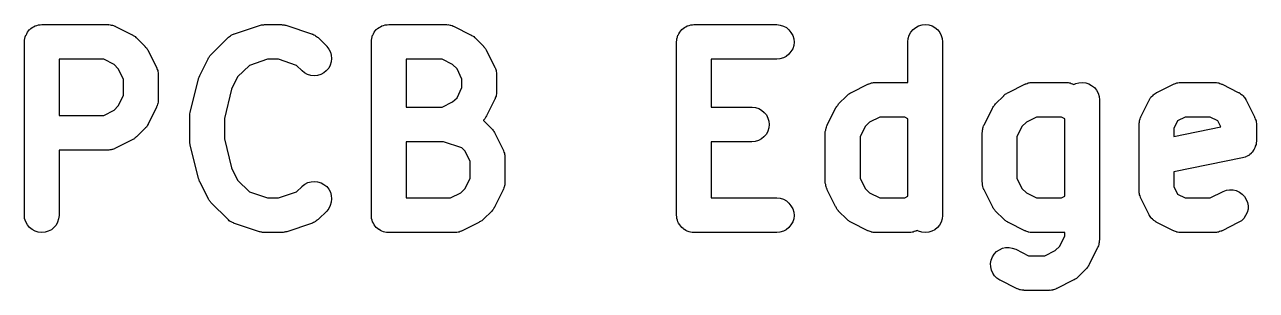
# Model space of a CAD drawing. Extents: x 79 to 257, y -224 to -53.
# Drawn here: x 153.808 to 157.36, y -54.135 to -53.368 of the extents above; entities that cross this region are included whole.
import ezdxf

# ---------------------------------------------------------------- set-up
doc = ezdxf.new("R2010")
doc.units = 0
doc.layers.add('BLACK', color=7, linetype='CONTINUOUS')

msp = doc.modelspace()

# ---------------------------------------------------------------- linework, layer by layer
at = {"layer": 'BLACK', "linetype": 'CONTINUOUS'}
for p, q in [((153.816, -53.3895), (153.819, -53.386)), ((153.819, -53.386), (153.822, -53.3823)), ((153.822, -53.3822), (153.823, -53.3821)), ((153.822, -53.3823), (153.822, -53.3822)), ((153.823, -53.3821), (153.826, -53.3792)), ((153.826, -53.3792), (153.83, -53.3761)), ((153.83, -53.376), (153.834, -53.3738)), ((153.83, -53.3761), (153.83, -53.376)), ((153.83, -53.3761), (153.83, -53.3761)), ((153.834, -53.3738), (153.838, -53.3716)), ((153.838, -53.3716), (153.839, -53.3715)), ((153.839, -53.3714), (153.843, -53.3701)), ((153.839, -53.3715), (153.839, -53.3714)), ((153.843, -53.3701), (153.848, -53.3687)), ((153.848, -53.3687), (153.853, -53.3683)), ((153.848, -53.3687), (153.848, -53.3687)), ((153.848, -53.3687), (153.848, -53.3687)), ((153.853, -53.3683), (153.858, -53.3678)), ((153.858, -53.3678), (154.048, -53.3678)), ((154.048, -53.3678), (154.049, -53.3678)), ((154.049, -53.3678), (154.05, -53.368)), ((154.05, -53.368), (154.052, -53.3679)), ((154.052, -53.3679), (154.055, -53.3685)), ((154.055, -53.3685), (154.058, -53.3689)), ((154.058, -53.3689), (154.06, -53.3693)), ((154.06, -53.3693), (154.061, -53.3696)), ((154.061, -53.3696), (154.064, -53.3708)), ((154.064, -53.3708), (154.068, -53.3718)), ((154.068, -53.3718), (154.069, -53.3725)), ((154.069, -53.3725), (154.07, -53.3731)), ((154.07, -53.3731), (154.118, -53.3969)), ((154.413, -53.3942), (154.485, -53.3704)), ((154.485, -53.3701), (154.488, -53.3696)), ((154.485, -53.3704), (154.485, -53.3701)), ((154.488, -53.3696), (154.491, -53.3687)), ((154.491, -53.3687), (154.493, -53.3685)), ((154.493, -53.3685), (154.495, -53.3681)), ((154.495, -53.3681), (154.498, -53.3681)), ((154.498, -53.3681), (154.5, -53.3678)), ((154.5, -53.3678), (154.548, -53.3678)), ((154.548, -53.3678), (154.549, -53.3678)), ((154.549, -53.3678), (154.551, -53.3681)), ((154.551, -53.3681), (154.554, -53.3682)), ((154.554, -53.3682), (154.556, -53.3687)), ((154.556, -53.3687), (154.558, -53.3689)), ((154.558, -53.3689), (154.561, -53.3697)), ((154.561, -53.3697), (154.564, -53.3704)), ((154.564, -53.3704), (154.635, -53.3942)), ((154.816, -53.3895), (154.819, -53.386)), ((154.819, -53.386), (154.822, -53.3823)), ((154.822, -53.3822), (154.823, -53.3821)), ((154.822, -53.3823), (154.822, -53.3822)), ((154.823, -53.3821), (154.826, -53.3792)), ((154.826, -53.3792), (154.83, -53.3761)), ((154.83, -53.376), (154.834, -53.3738)), ((154.83, -53.3761), (154.83, -53.376)), ((154.83, -53.3761), (154.83, -53.3761)), ((154.834, -53.3738), (154.838, -53.3716)), ((154.838, -53.3716), (154.839, -53.3715)), ((154.839, -53.3714), (154.843, -53.3701)), ((154.839, -53.3715), (154.839, -53.3714)), ((154.843, -53.3701), (154.848, -53.3687)), ((154.848, -53.3687), (154.853, -53.3683)), ((154.848, -53.3687), (154.848, -53.3687)), ((154.848, -53.3687), (154.848, -53.3687)), ((154.853, -53.3683), (154.858, -53.3678)), ((154.858, -53.3678), (155.024, -53.3678)), ((155.024, -53.3678), (155.025, -53.3678)), ((155.025, -53.3678), (155.026, -53.368)), ((155.026, -53.368), (155.028, -53.3679)), ((155.028, -53.3679), (155.031, -53.3685)), ((155.031, -53.3685), (155.035, -53.3689)), ((155.035, -53.3689), (155.036, -53.3693)), ((155.036, -53.3693), (155.037, -53.3696)), ((155.037, -53.3696), (155.041, -53.3708)), ((155.041, -53.3708), (155.044, -53.3718)), ((155.044, -53.3718), (155.045, -53.3725)), ((155.045, -53.3725), (155.047, -53.3731)), ((155.047, -53.3731), (155.094, -53.3969)), ((155.697, -53.3895), (155.7, -53.386)), ((155.7, -53.386), (155.703, -53.3823)), ((155.703, -53.3821), (155.707, -53.3792)), ((155.703, -53.3822), (155.703, -53.3821)), ((155.703, -53.3823), (155.703, -53.3822)), ((155.707, -53.3792), (155.711, -53.3761)), ((155.711, -53.376), (155.715, -53.3738)), ((155.711, -53.3761), (155.711, -53.376)), ((155.711, -53.3761), (155.711, -53.3761)), ((155.715, -53.3738), (155.719, -53.3716)), ((155.719, -53.3716), (155.72, -53.3715)), ((155.72, -53.3714), (155.724, -53.3701)), ((155.72, -53.3715), (155.72, -53.3714)), ((155.724, -53.3701), (155.729, -53.3687)), ((155.729, -53.3687), (155.734, -53.3683)), ((155.729, -53.3687), (155.729, -53.3687)), ((155.729, -53.3687), (155.729, -53.3687)), ((155.734, -53.3683), (155.738, -53.3678)), ((155.738, -53.3678), (155.977, -53.3678)), ((155.977, -53.3678), (155.987, -53.3689)), ((155.977, -53.3678), (155.977, -53.3678)), ((155.987, -53.3689), (155.996, -53.3718)), ((155.996, -53.3718), (156.005, -53.3765)), ((156.005, -53.3765), (156.012, -53.3828)), ((156.012, -53.3828), (156.018, -53.3904)), ((156.364, -53.3895), (156.37, -53.3821)), ((156.37, -53.3821), (156.378, -53.376)), ((156.378, -53.376), (156.386, -53.3714)), ((156.386, -53.3714), (156.396, -53.3687)), ((156.396, -53.3687), (156.405, -53.3678)), ((156.405, -53.3678), (156.415, -53.3688)), ((156.415, -53.3688), (156.425, -53.3717)), ((156.425, -53.3717), (156.433, -53.3763)), ((156.433, -53.3763), (156.441, -53.3826)), ((156.441, -53.3826), (156.447, -53.3901)), ((153.808, -53.4125), (153.809, -53.4077)), ((153.808, -53.4171), (153.808, -53.4125)), ((153.808, -53.4174), (153.808, -53.4171)), ((153.808, -53.4175), (153.808, -53.4174)), ((153.808, -53.4174), (153.808, -53.4174)), ((153.808, -53.4178), (153.808, -53.4175)), ((153.808, -53.9178), (153.808, -53.4178)), ((153.809, -53.4074), (153.81, -53.4029)), ((153.809, -53.4076), (153.809, -53.4074)), ((153.809, -53.4077), (153.809, -53.4076)), ((153.81, -53.4029), (153.811, -53.3984)), ((153.811, -53.3984), (153.812, -53.3983)), ((153.812, -53.3981), (153.814, -53.394)), ((153.812, -53.3983), (153.812, -53.3981)), ((153.814, -53.394), (153.816, -53.3898)), ((153.816, -53.3897), (153.816, -53.3895)), ((153.816, -53.3898), (153.816, -53.3897)), ((154.118, -53.3969), (154.119, -53.3972)), ((154.119, -53.3972), (154.121, -53.3987)), ((154.121, -53.3987), (154.123, -53.4001)), ((154.123, -53.4001), (154.125, -53.4014)), ((154.125, -53.4014), (154.127, -53.4025)), ((154.127, -53.4025), (154.129, -53.4045)), ((154.129, -53.4045), (154.131, -53.4062)), ((154.131, -53.4062), (154.155, -53.4301)), ((154.346, -53.4539), (154.394, -53.4062)), ((154.394, -53.4058), (154.395, -53.4048)), ((154.394, -53.4062), (154.394, -53.4058)), ((154.395, -53.4048), (154.396, -53.4038)), ((154.396, -53.4038), (154.399, -53.4018)), ((154.399, -53.4018), (154.402, -53.3997)), ((154.402, -53.3997), (154.403, -53.399)), ((154.403, -53.399), (154.404, -53.3981)), ((154.404, -53.3981), (154.407, -53.3967)), ((154.407, -53.3967), (154.41, -53.3952)), ((154.41, -53.3952), (154.412, -53.3948)), ((154.412, -53.3948), (154.413, -53.3942)), ((154.635, -53.3942), (154.636, -53.3944)), ((154.636, -53.3944), (154.637, -53.395)), ((154.637, -53.395), (154.639, -53.3954)), ((154.639, -53.3954), (154.642, -53.3971)), ((154.642, -53.3971), (154.645, -53.3985)), ((154.645, -53.3985), (154.646, -53.3994)), ((154.646, -53.3994), (154.647, -53.4001)), ((154.647, -53.4001), (154.65, -53.4022)), ((154.65, -53.4022), (154.653, -53.4042)), ((154.653, -53.4042), (154.654, -53.4053)), ((154.654, -53.4053), (154.655, -53.4062)), ((154.655, -53.4062), (154.679, -53.4301)), ((154.808, -53.4125), (154.809, -53.4077)), ((154.808, -53.4171), (154.808, -53.4125)), ((154.808, -53.4174), (154.808, -53.4171)), ((154.808, -53.4175), (154.808, -53.4174)), ((154.808, -53.4174), (154.808, -53.4174)), ((154.808, -53.4178), (154.808, -53.4175)), ((154.808, -53.9178), (154.808, -53.4178)), ((154.809, -53.4074), (154.81, -53.4029)), ((154.809, -53.4076), (154.809, -53.4074)), ((154.809, -53.4077), (154.809, -53.4076)), ((154.81, -53.4029), (154.811, -53.3984)), ((154.811, -53.3984), (154.812, -53.3983)), ((154.812, -53.3981), (154.814, -53.394)), ((154.812, -53.3983), (154.812, -53.3981)), ((154.814, -53.394), (154.816, -53.3898)), ((154.816, -53.3897), (154.816, -53.3895)), ((154.816, -53.3898), (154.816, -53.3897)), ((155.094, -53.3969), (155.095, -53.3972)), ((155.095, -53.3972), (155.097, -53.3987)), ((155.097, -53.3987), (155.1, -53.4001)), ((155.1, -53.4001), (155.101, -53.4014)), ((155.101, -53.4014), (155.103, -53.4025)), ((155.103, -53.4025), (155.105, -53.4045)), ((155.105, -53.4045), (155.107, -53.4062)), ((155.107, -53.4062), (155.131, -53.4301)), ((155.688, -53.4171), (155.689, -53.4125)), ((155.688, -53.4174), (155.688, -53.4171)), ((155.688, -53.4175), (155.688, -53.4174)), ((155.688, -53.4174), (155.688, -53.4174)), ((155.688, -53.4178), (155.688, -53.4175)), ((155.688, -53.9178), (155.688, -53.4178)), ((155.689, -53.4077), (155.69, -53.4076)), ((155.689, -53.4125), (155.689, -53.4077)), ((155.69, -53.4074), (155.691, -53.4029)), ((155.69, -53.4076), (155.69, -53.4074)), ((155.691, -53.4029), (155.692, -53.3984)), ((155.692, -53.3983), (155.693, -53.3981)), ((155.692, -53.3984), (155.692, -53.3983)), ((155.693, -53.3981), (155.695, -53.394)), ((155.695, -53.394), (155.697, -53.3898)), ((155.697, -53.3897), (155.697, -53.3895)), ((155.697, -53.3898), (155.697, -53.3897)), ((156.018, -53.3904), (156.023, -53.3991)), ((156.023, -53.3991), (156.026, -53.4084)), ((156.026, -53.4084), (156.027, -53.4181)), ((156.027, -53.4181), (156.026, -53.4278)), ((156.355, -53.4171), (156.356, -53.4074)), ((156.355, -53.4178), (156.355, -53.4171)), ((156.355, -53.5345), (156.355, -53.4178)), ((156.356, -53.4074), (156.359, -53.3981)), ((156.359, -53.3981), (156.364, -53.3895)), ((156.447, -53.3901), (156.451, -53.3987)), ((156.451, -53.3987), (156.454, -53.4081)), ((156.454, -53.4081), (156.455, -53.4178)), ((156.455, -53.4178), (156.455, -53.9178)), ((154.155, -53.4301), (154.155, -53.4305)), ((154.155, -53.4305), (154.157, -53.4327)), ((154.157, -53.4327), (154.159, -53.4348)), ((154.159, -53.4348), (154.16, -53.4366)), ((154.16, -53.4366), (154.161, -53.4382)), ((154.161, -53.4382), (154.163, -53.4407)), ((154.163, -53.4407), (154.164, -53.443)), ((154.164, -53.443), (154.188, -53.4907)), ((154.342, -53.458), (154.344, -53.456)), ((154.344, -53.456), (154.346, -53.4539)), ((154.679, -53.4301), (154.679, -53.4306)), ((154.679, -53.4306), (154.685, -53.4382)), ((154.685, -53.4382), (154.69, -53.4468)), ((154.69, -53.4468), (154.692, -53.4562)), ((154.692, -53.4562), (154.693, -53.4659)), ((155.131, -53.4301), (155.131, -53.4306)), ((155.131, -53.4306), (155.133, -53.4327)), ((155.133, -53.4327), (155.135, -53.4348)), ((155.135, -53.4348), (155.136, -53.4366)), ((155.136, -53.4366), (155.138, -53.4382)), ((155.138, -53.4382), (155.139, -53.4407)), ((155.139, -53.4407), (155.14, -53.443)), ((155.14, -53.443), (155.164, -53.4907)), ((156.012, -53.4533), (156.004, -53.4594)), ((156.018, -53.4457), (156.012, -53.4533)), ((156.023, -53.4372), (156.018, -53.4457)), ((156.026, -53.4278), (156.023, -53.4372)), ((153.908, -53.4678), (153.908, -53.6297)), ((154.036, -53.4678), (153.908, -53.4678)), ((154.066, -53.4827), (154.036, -53.4678)), ((154.078, -53.495), (154.066, -53.4827)), ((154.188, -53.4907), (154.188, -53.4913)), ((154.188, -53.4913), (154.189, -53.4927)), ((154.189, -53.4927), (154.189, -53.494)), ((154.313, -53.5145), (154.337, -53.4669)), ((154.337, -53.4662), (154.338, -53.4639)), ((154.337, -53.4669), (154.337, -53.4662)), ((154.338, -53.4639), (154.34, -53.4614)), ((154.34, -53.4614), (154.341, -53.4598)), ((154.341, -53.4598), (154.342, -53.458)), ((154.456, -53.4853), (154.422, -53.5188)), ((154.508, -53.4678), (154.456, -53.4853)), ((154.54, -53.4678), (154.508, -53.4678)), ((154.592, -53.4853), (154.54, -53.4678)), ((154.608, -53.5008), (154.592, -53.4853)), ((154.689, -53.4849), (154.685, -53.4935)), ((154.692, -53.4756), (154.689, -53.4849)), ((154.693, -53.4659), (154.692, -53.4756)), ((154.908, -53.4678), (154.908, -53.6059)), ((155.012, -53.4678), (154.908, -53.4678)), ((155.042, -53.4827), (155.012, -53.4678)), ((155.055, -53.495), (155.042, -53.4827)), ((155.164, -53.4907), (155.164, -53.4913)), ((155.164, -53.4913), (155.165, -53.4927)), ((155.165, -53.4927), (155.166, -53.494)), ((155.977, -53.4678), (155.788, -53.4678)), ((155.788, -53.4678), (155.788, -53.6059)), ((155.986, -53.4668), (155.977, -53.4678)), ((155.996, -53.464), (155.986, -53.4668)), ((156.004, -53.4594), (155.996, -53.464)), ((154.093, -53.5248), (154.078, -53.495)), ((154.093, -53.5727), (154.093, -53.5248)), ((154.189, -53.494), (154.19, -53.4973)), ((154.19, -53.4973), (154.192, -53.5005)), ((154.192, -53.5005), (154.192, -53.5019)), ((154.192, -53.5019), (154.192, -53.5033)), ((154.192, -53.5033), (154.193, -53.5067)), ((154.193, -53.5067), (154.193, -53.5101)), ((154.193, -53.5101), (154.193, -53.5116)), ((154.193, -53.5116), (154.193, -53.513)), ((154.193, -53.513), (154.193, -53.5845)), ((154.285, -53.6199), (154.309, -53.5247)), ((154.309, -53.5236), (154.311, -53.5192)), ((154.309, -53.5238), (154.309, -53.5236)), ((154.309, -53.524), (154.309, -53.5238)), ((154.309, -53.5247), (154.309, -53.524)), ((154.311, -53.5192), (154.313, -53.5149)), ((154.313, -53.5147), (154.313, -53.5145)), ((154.313, -53.5149), (154.313, -53.5147)), ((154.422, -53.5188), (154.405, -53.5543)), ((154.615, -53.507), (154.608, -53.5008)), ((154.624, -53.5116), (154.615, -53.507)), ((154.633, -53.5144), (154.624, -53.5116)), ((154.643, -53.5154), (154.633, -53.5144)), ((154.653, -53.5145), (154.643, -53.5154)), ((154.662, -53.5117), (154.653, -53.5145)), ((154.671, -53.5072), (154.662, -53.5117)), ((154.678, -53.501), (154.671, -53.5072)), ((154.685, -53.4935), (154.678, -53.501)), ((155.069, -53.5248), (155.055, -53.495)), ((155.069, -53.5488), (155.069, -53.5248)), ((155.166, -53.494), (155.167, -53.4972)), ((155.167, -53.4972), (155.168, -53.5005)), ((155.168, -53.5005), (155.168, -53.5019)), ((155.168, -53.5019), (155.168, -53.5033)), ((155.168, -53.5033), (155.169, -53.5067)), ((155.169, -53.5067), (155.169, -53.5101)), ((155.169, -53.5101), (155.169, -53.5116)), ((155.169, -53.5116), (155.169, -53.513)), ((155.169, -53.513), (155.169, -53.5606)), ((154.405, -53.5543), (154.384, -53.6382)), ((155.055, -53.5786), (155.069, -53.5488)), ((155.169, -53.5606), (155.169, -53.5613)), ((155.169, -53.5613), (155.169, -53.5628)), ((155.169, -53.5628), (155.169, -53.5643)), ((156.19, -53.565), (156.192, -53.5635)), ((156.192, -53.5635), (156.24, -53.5397)), ((156.24, -53.5397), (156.241, -53.5394)), ((156.241, -53.5394), (156.242, -53.5389)), ((156.242, -53.5389), (156.243, -53.5382)), ((156.243, -53.5382), (156.246, -53.5372)), ((156.246, -53.5372), (156.25, -53.5361)), ((156.25, -53.5361), (156.251, -53.5358)), ((156.251, -53.5358), (156.253, -53.5354)), ((156.253, -53.5354), (156.256, -53.5351)), ((156.256, -53.5351), (156.259, -53.5345)), ((156.259, -53.5345), (156.261, -53.5346)), ((156.261, -53.5346), (156.262, -53.5345)), ((156.262, -53.5345), (156.355, -53.5345)), ((156.642, -53.565), (156.645, -53.5635)), ((156.645, -53.5635), (156.692, -53.5397)), ((156.692, -53.5397), (156.693, -53.5394)), ((156.693, -53.5394), (156.694, -53.5389)), ((156.694, -53.5389), (156.696, -53.5382)), ((156.696, -53.5382), (156.699, -53.5372)), ((156.699, -53.5372), (156.702, -53.5361)), ((156.702, -53.5361), (156.704, -53.5358)), ((156.704, -53.5358), (156.705, -53.5354)), ((156.705, -53.5354), (156.708, -53.5351)), ((156.708, -53.5351), (156.712, -53.5345)), ((156.712, -53.5345), (156.713, -53.5346)), ((156.713, -53.5346), (156.715, -53.5345)), ((156.715, -53.5345), (156.81, -53.5345)), ((156.81, -53.5345), (156.811, -53.5345)), ((156.811, -53.5345), (156.812, -53.5346)), ((156.812, -53.5346), (156.814, -53.5346)), ((156.814, -53.5346), (156.817, -53.5352)), ((156.817, -53.5352), (156.82, -53.5356)), ((156.82, -53.5356), (156.822, -53.536)), ((156.822, -53.536), (156.823, -53.5362)), ((156.823, -53.5362), (156.826, -53.5375)), ((156.826, -53.5375), (156.83, -53.5385)), ((156.83, -53.5385), (156.831, -53.5392)), ((156.831, -53.5392), (156.832, -53.5397)), ((156.832, -53.5397), (156.834, -53.5406)), ((156.834, -53.5406), (156.839, -53.5381)), ((156.839, -53.5381), (156.848, -53.5353)), ((156.848, -53.5353), (156.858, -53.5345)), ((156.858, -53.5345), (156.868, -53.5355)), ((156.868, -53.5355), (156.877, -53.5384)), ((156.877, -53.5384), (156.885, -53.543)), ((156.885, -53.543), (156.893, -53.5492)), ((156.893, -53.5492), (156.899, -53.5568)), ((156.899, -53.5568), (156.904, -53.5654)), ((157.071, -53.5646), (157.072, -53.5641)), ((157.072, -53.5641), (157.073, -53.5635)), ((157.073, -53.5635), (157.121, -53.5397)), ((157.121, -53.5394), (157.123, -53.5389)), ((157.121, -53.5397), (157.121, -53.5394)), ((157.123, -53.5389), (157.124, -53.5382)), ((157.124, -53.5382), (157.127, -53.5372)), ((157.127, -53.5372), (157.131, -53.5361)), ((157.131, -53.5361), (157.132, -53.5358)), ((157.132, -53.5358), (157.134, -53.5354)), ((157.134, -53.5354), (157.137, -53.5351)), ((157.137, -53.5351), (157.14, -53.5345)), ((157.14, -53.5345), (157.142, -53.5346)), ((157.142, -53.5346), (157.143, -53.5345)), ((157.143, -53.5345), (157.238, -53.5345)), ((157.238, -53.5345), (157.239, -53.5345)), ((157.239, -53.5345), (157.241, -53.5346)), ((157.241, -53.5346), (157.242, -53.5346)), ((157.242, -53.5346), (157.245, -53.5352)), ((157.245, -53.5352), (157.249, -53.5356)), ((157.249, -53.5356), (157.25, -53.536)), ((157.25, -53.536), (157.252, -53.5362)), ((157.252, -53.5362), (157.255, -53.5375)), ((157.255, -53.5375), (157.258, -53.5385)), ((157.258, -53.5385), (157.259, -53.5392)), ((157.259, -53.5392), (157.261, -53.5397)), ((157.261, -53.5397), (157.308, -53.5635)), ((157.308, -53.5635), (157.309, -53.5639)), ((157.309, -53.5639), (157.31, -53.5644)), ((154.078, -53.6025), (154.093, -53.5727)), ((154.191, -53.5977), (154.19, -53.6009)), ((154.192, -53.5963), (154.191, -53.5977)), ((154.193, -53.5915), (154.192, -53.5949)), ((154.192, -53.5949), (154.192, -53.5963)), ((154.193, -53.5845), (154.193, -53.5852)), ((154.193, -53.5852), (154.193, -53.5866)), ((154.193, -53.5866), (154.193, -53.5881)), ((154.193, -53.5881), (154.193, -53.5915)), ((155.012, -53.6059), (155.042, -53.591)), ((155.042, -53.591), (155.055, -53.5786)), ((155.164, -53.583), (155.14, -53.6306)), ((155.165, -53.5816), (155.164, -53.583)), ((155.166, -53.5771), (155.165, -53.5803)), ((155.165, -53.5803), (155.165, -53.5816)), ((155.168, -53.5739), (155.166, -53.5771)), ((155.169, -53.5677), (155.168, -53.571)), ((155.168, -53.571), (155.168, -53.5724)), ((155.168, -53.5724), (155.168, -53.5739)), ((155.169, -53.5643), (155.169, -53.5677)), ((156.152, -53.6009), (156.154, -53.5989)), ((156.154, -53.5989), (156.155, -53.5967)), ((156.155, -53.5967), (156.179, -53.5729)), ((156.179, -53.5729), (156.18, -53.5724)), ((156.18, -53.5724), (156.182, -53.5707)), ((156.182, -53.5707), (156.184, -53.5687)), ((156.184, -53.5687), (156.186, -53.5676)), ((156.186, -53.5676), (156.187, -53.5663)), ((156.187, -53.5663), (156.19, -53.565)), ((156.604, -53.6009), (156.606, -53.5989)), ((156.606, -53.5989), (156.608, -53.5967)), ((156.608, -53.5967), (156.632, -53.5729)), ((156.632, -53.5724), (156.634, -53.5707)), ((156.632, -53.5729), (156.632, -53.5724)), ((156.634, -53.5707), (156.636, -53.5687)), ((156.636, -53.5687), (156.638, -53.5676)), ((156.638, -53.5676), (156.64, -53.5663)), ((156.64, -53.5663), (156.642, -53.565)), ((156.904, -53.5654), (156.907, -53.5747)), ((156.907, -53.5747), (156.908, -53.5845)), ((156.908, -53.5845), (156.908, -53.9892)), ((157.027, -53.6335), (157.051, -53.5859)), ((157.051, -53.5853), (157.052, -53.5844)), ((157.051, -53.5859), (157.051, -53.5853)), ((157.052, -53.5834), (157.054, -53.5803)), ((157.052, -53.5844), (157.052, -53.5834)), ((157.054, -53.5803), (157.057, -53.5771)), ((157.057, -53.5763), (157.058, -53.5754)), ((157.057, -53.5771), (157.057, -53.5763)), ((157.058, -53.5754), (157.061, -53.5728)), ((157.061, -53.5728), (157.063, -53.5701)), ((157.063, -53.5701), (157.064, -53.5695)), ((157.064, -53.5695), (157.065, -53.5687)), ((157.065, -53.5687), (157.068, -53.5667)), ((157.068, -53.5667), (157.071, -53.5646)), ((157.31, -53.5644), (157.311, -53.5649)), ((157.311, -53.5649), (157.314, -53.5671)), ((157.314, -53.5671), (157.317, -53.5692)), ((157.317, -53.5692), (157.318, -53.5699)), ((157.318, -53.5699), (157.319, -53.5705)), ((157.319, -53.5705), (157.322, -53.5733)), ((157.322, -53.5733), (157.324, -53.576)), ((157.324, -53.576), (157.325, -53.5769)), ((157.325, -53.5769), (157.326, -53.5776)), ((157.326, -53.5776), (157.328, -53.5809)), ((157.328, -53.5809), (157.33, -53.584)), ((157.33, -53.584), (157.33, -53.585)), ((157.33, -53.585), (157.331, -53.5859)), ((157.331, -53.5859), (157.355, -53.6335)), ((153.908, -53.6297), (154.036, -53.6297)), ((154.036, -53.6297), (154.066, -53.6148)), ((154.066, -53.6148), (154.078, -53.6025)), ((154.188, -53.6068), (154.164, -53.6544)), ((154.189, -53.6042), (154.188, -53.6054)), ((154.188, -53.6054), (154.188, -53.6068)), ((154.19, -53.6009), (154.189, -53.6042)), ((154.284, -53.6256), (154.285, -53.6217)), ((154.284, -53.6296), (154.284, -53.6256)), ((154.284, -53.6305), (154.284, -53.6296)), ((154.284, -53.6314), (154.284, -53.6305)), ((154.284, -53.6321), (154.284, -53.6314)), ((154.284, -53.7035), (154.284, -53.6321)), ((154.285, -53.6208), (154.285, -53.6199)), ((154.285, -53.6217), (154.285, -53.6208)), ((154.908, -53.6059), (155.012, -53.6059)), ((155.138, -53.6336), (155.137, -53.6361)), ((155.14, -53.6312), (155.138, -53.6336)), ((155.14, -53.6306), (155.14, -53.6312)), ((155.788, -53.6059), (155.905, -53.6059)), ((155.905, -53.6059), (155.906, -53.6059)), ((155.906, -53.6059), (155.916, -53.607)), ((155.916, -53.607), (155.925, -53.6099)), ((155.925, -53.6099), (155.933, -53.6146)), ((155.933, -53.6146), (155.941, -53.6209)), ((155.941, -53.6209), (155.947, -53.6285)), ((155.947, -53.6285), (155.951, -53.6372)), ((156.122, -53.6573), (156.146, -53.6097)), ((156.146, -53.6091), (156.148, -53.6067)), ((156.146, -53.6097), (156.146, -53.6091)), ((156.148, -53.6067), (156.149, -53.6043)), ((156.149, -53.6043), (156.151, -53.6026)), ((156.151, -53.6026), (156.152, -53.6009)), ((156.274, -53.6345), (156.244, -53.6494)), ((156.346, -53.6345), (156.274, -53.6345)), ((156.355, -53.6392), (156.346, -53.6345)), ((156.575, -53.6573), (156.599, -53.6097)), ((156.599, -53.6091), (156.6, -53.6067)), ((156.599, -53.6097), (156.599, -53.6091)), ((156.6, -53.6067), (156.602, -53.6043)), ((156.602, -53.6043), (156.603, -53.6026)), ((156.603, -53.6026), (156.604, -53.6009)), ((156.726, -53.6345), (156.697, -53.6494)), ((156.798, -53.6345), (156.726, -53.6345)), ((156.808, -53.6392), (156.798, -53.6345)), ((157.026, -53.6362), (157.027, -53.6349)), ((157.027, -53.6349), (157.027, -53.6335)), ((157.155, -53.6345), (157.133, -53.6455)), ((157.227, -53.6345), (157.155, -53.6345)), ((157.249, -53.6455), (157.227, -53.6345)), ((157.355, -53.6335), (157.355, -53.6342)), ((157.355, -53.6342), (157.355, -53.6355)), ((154.155, -53.6674), (154.131, -53.6912)), ((154.157, -53.6653), (154.155, -53.6674)), ((154.159, -53.6632), (154.157, -53.6653)), ((154.16, -53.6615), (154.159, -53.6632)), ((154.161, -53.6599), (154.16, -53.6615)), ((154.162, -53.6574), (154.161, -53.6599)), ((154.164, -53.6551), (154.162, -53.6574)), ((154.164, -53.6544), (154.164, -53.6551)), ((154.384, -53.6382), (154.384, -53.6973)), ((155.133, -53.6415), (155.131, -53.6436)), ((155.131, -53.6436), (155.131, -53.644)), ((155.131, -53.644), (155.131, -53.6443)), ((155.131, -53.6443), (155.155, -53.6681)), ((155.135, -53.6394), (155.133, -53.6415)), ((155.136, -53.6377), (155.135, -53.6394)), ((155.137, -53.6361), (155.136, -53.6377)), ((155.155, -53.6681), (155.155, -53.6686)), ((155.155, -53.6686), (155.157, -53.6708)), ((155.951, -53.6372), (155.954, -53.6465)), ((155.954, -53.6659), (155.951, -53.6753)), ((155.954, -53.6465), (155.955, -53.6562)), ((155.955, -53.6562), (155.954, -53.6659)), ((156.118, -53.6693), (156.119, -53.6679)), ((156.118, -53.6727), (156.118, -53.6693)), ((156.119, -53.6664), (156.12, -53.6632)), ((156.119, -53.6679), (156.119, -53.6664)), ((156.12, -53.6632), (156.121, -53.66)), ((156.121, -53.66), (156.122, -53.6587)), ((156.122, -53.6587), (156.122, -53.6573)), ((156.232, -53.6617), (156.217, -53.6915)), ((156.244, -53.6494), (156.232, -53.6617)), ((156.355, -53.8631), (156.355, -53.6392)), ((156.57, -53.6727), (156.571, -53.6693)), ((156.571, -53.6664), (156.572, -53.6632)), ((156.571, -53.6679), (156.571, -53.6664)), ((156.571, -53.6693), (156.571, -53.6679)), ((156.572, -53.6632), (156.573, -53.66)), ((156.573, -53.66), (156.574, -53.6587)), ((156.574, -53.6587), (156.575, -53.6573)), ((156.684, -53.6617), (156.669, -53.6915)), ((156.697, -53.6494), (156.684, -53.6617)), ((156.808, -53.8631), (156.808, -53.6392)), ((157.022, -53.6523), (157.023, -53.6489)), ((157.022, -53.6537), (157.022, -53.6523)), ((157.022, -53.6552), (157.022, -53.6537)), ((157.022, -53.6559), (157.022, -53.6552)), ((157.022, -53.8464), (157.022, -53.6559)), ((157.023, -53.6441), (157.024, -53.6426)), ((157.023, -53.6455), (157.023, -53.6441)), ((157.023, -53.6489), (157.023, -53.6455)), ((157.024, -53.6426), (157.025, -53.6394)), ((157.025, -53.6394), (157.026, -53.6362)), ((157.133, -53.6455), (157.122, -53.6677)), ((157.122, -53.6901), (157.258, -53.663)), ((157.122, -53.6677), (157.122, -53.6901)), ((157.258, -53.663), (157.249, -53.6455)), ((157.355, -53.6355), (157.356, -53.6368)), ((157.356, -53.6368), (157.357, -53.6401)), ((157.357, -53.6401), (157.358, -53.6433)), ((157.358, -53.6433), (157.359, -53.6448)), ((157.359, -53.6448), (157.359, -53.6462)), ((157.359, -53.6462), (157.359, -53.6496)), ((157.359, -53.6496), (157.36, -53.6529)), ((157.36, -53.6529), (157.36, -53.6544)), ((157.36, -53.6544), (157.36, -53.6559)), ((157.36, -53.6559), (157.36, -53.7035)), ((154.118, -53.7006), (154.07, -53.7244)), ((154.12, -53.6991), (154.118, -53.7006)), ((154.123, -53.6978), (154.12, -53.6991)), ((154.124, -53.6965), (154.123, -53.6978)), ((154.126, -53.6954), (154.124, -53.6965)), ((154.128, -53.6935), (154.126, -53.6954)), ((154.13, -53.6917), (154.128, -53.6935)), ((154.131, -53.6912), (154.13, -53.6917)), ((154.284, -53.7044), (154.284, -53.7035)), ((154.284, -53.7053), (154.284, -53.7044)), ((154.284, -53.7092), (154.284, -53.7053)), ((154.384, -53.6973), (154.405, -53.7813)), ((154.908, -53.7059), (154.908, -53.8678)), ((155.016, -53.7059), (154.908, -53.7059)), ((155.069, -53.7234), (155.016, -53.7059)), ((155.157, -53.6708), (155.159, -53.6729)), ((155.159, -53.6729), (155.16, -53.6746)), ((155.16, -53.6746), (155.161, -53.6763)), ((155.161, -53.6763), (155.163, -53.6788)), ((155.163, -53.6788), (155.164, -53.6811)), ((155.164, -53.6811), (155.188, -53.7288)), ((155.905, -53.7059), (155.788, -53.7059)), ((155.788, -53.7059), (155.788, -53.8678)), ((155.915, -53.7049), (155.905, -53.7059)), ((155.924, -53.7021), (155.915, -53.7049)), ((155.933, -53.6975), (155.924, -53.7021)), ((155.94, -53.6914), (155.933, -53.6975)), ((155.947, -53.6838), (155.94, -53.6914)), ((155.951, -53.6753), (155.947, -53.6838)), ((156.117, -53.6761), (156.118, -53.6727)), ((156.117, -53.6775), (156.117, -53.6761)), ((156.117, -53.679), (156.117, -53.6775)), ((156.117, -53.6797), (156.117, -53.679)), ((156.117, -53.8226), (156.117, -53.6797)), ((156.217, -53.6915), (156.217, -53.8107)), ((156.569, -53.679), (156.57, -53.6775)), ((156.569, -53.6797), (156.569, -53.679)), ((156.569, -53.8226), (156.569, -53.6797)), ((156.57, -53.6761), (156.57, -53.6727)), ((156.57, -53.6775), (156.57, -53.6761)), ((156.669, -53.6915), (156.669, -53.8107)), ((157.36, -53.7042), (157.359, -53.7088)), ((157.36, -53.7035), (157.36, -53.7037)), ((157.36, -53.7037), (157.36, -53.7038)), ((157.36, -53.7038), (157.36, -53.7038)), ((157.36, -53.7038), (157.36, -53.7042)), ((154.048, -53.7297), (153.908, -53.7297)), ((153.908, -53.7297), (153.908, -53.9178)), ((154.049, -53.7296), (154.048, -53.7297)), ((154.051, -53.7296), (154.049, -53.7296)), ((154.054, -53.7291), (154.051, -53.7296)), ((154.058, -53.7287), (154.054, -53.7291)), ((154.059, -53.7283), (154.058, -53.7287)), ((154.061, -53.7281), (154.059, -53.7283)), ((154.064, -53.7269), (154.061, -53.7281)), ((154.067, -53.7259), (154.064, -53.7269)), ((154.068, -53.7252), (154.067, -53.7259)), ((154.07, -53.7247), (154.068, -53.7252)), ((154.07, -53.7244), (154.07, -53.7247)), ((154.285, -53.7132), (154.284, -53.7092)), ((154.285, -53.7141), (154.285, -53.7132)), ((154.285, -53.715), (154.285, -53.7141)), ((154.285, -53.7156), (154.285, -53.715)), ((154.309, -53.8109), (154.285, -53.7156)), ((155.078, -53.7331), (155.069, -53.7234)), ((155.093, -53.7629), (155.078, -53.7331)), ((155.188, -53.7288), (155.188, -53.7294)), ((155.188, -53.7294), (155.189, -53.7308)), ((155.189, -53.7308), (155.189, -53.7321)), ((155.189, -53.7321), (155.19, -53.7353)), ((155.19, -53.7353), (155.192, -53.7385)), ((155.192, -53.7385), (155.192, -53.74)), ((155.192, -53.74), (155.192, -53.7414)), ((155.192, -53.7414), (155.193, -53.7448)), ((157.345, -53.7392), (157.341, -53.7421)), ((157.348, -53.7353), (157.345, -53.7389)), ((157.345, -53.7389), (157.345, -53.7391)), ((157.345, -53.7391), (157.345, -53.7392)), ((157.351, -53.7318), (157.348, -53.7353)), ((157.354, -53.7273), (157.351, -53.7314)), ((157.351, -53.7314), (157.351, -53.7316)), ((157.351, -53.7316), (157.351, -53.7318)), ((157.356, -53.7232), (157.354, -53.7273)), ((157.357, -53.7183), (157.356, -53.7228)), ((157.356, -53.7228), (157.356, -53.723)), ((157.356, -53.723), (157.356, -53.7232)), ((157.359, -53.7139), (157.357, -53.7183)), ((157.359, -53.7088), (157.359, -53.7135)), ((157.359, -53.7135), (157.359, -53.7137)), ((157.359, -53.7137), (157.359, -53.7139)), ((155.093, -53.8107), (155.093, -53.7629)), ((155.193, -53.7448), (155.193, -53.7482)), ((155.193, -53.7482), (155.193, -53.7497)), ((155.193, -53.7497), (155.193, -53.7511)), ((155.193, -53.7511), (155.193, -53.8226)), ((157.32, -53.7525), (157.122, -53.7921)), ((157.324, -53.7512), (157.32, -53.7525)), ((157.329, -53.7499), (157.324, -53.7512)), ((157.333, -53.7475), (157.329, -53.7497)), ((157.329, -53.7497), (157.329, -53.7498)), ((157.329, -53.7498), (157.329, -53.7499)), ((157.337, -53.7453), (157.333, -53.7475)), ((157.338, -53.7451), (157.337, -53.7452)), ((157.337, -53.7452), (157.337, -53.7453)), ((157.341, -53.7421), (157.338, -53.7451)), ((154.309, -53.8111), (154.309, -53.8109)), ((154.309, -53.8113), (154.309, -53.8111)), ((154.311, -53.8156), (154.309, -53.8113)), ((154.405, -53.7813), (154.422, -53.8167)), ((155.078, -53.8406), (155.093, -53.8107)), ((156.217, -53.8107), (156.232, -53.8406)), ((156.669, -53.8107), (156.684, -53.8406)), ((157.122, -53.7921), (157.122, -53.8346)), ((154.312, -53.8201), (154.311, -53.8156)), ((154.312, -53.8203), (154.312, -53.8201)), ((154.312, -53.8205), (154.312, -53.8203)), ((154.313, -53.8211), (154.312, -53.8205)), ((154.337, -53.8687), (154.313, -53.8211)), ((154.422, -53.8167), (154.456, -53.8503)), ((154.592, -53.8503), (154.608, -53.8348)), ((154.608, -53.8343), (154.616, -53.8282)), ((154.608, -53.8348), (154.608, -53.8343)), ((154.616, -53.8282), (154.625, -53.8237)), ((154.625, -53.8237), (154.634, -53.821)), ((154.634, -53.821), (154.644, -53.8202)), ((154.644, -53.8202), (154.653, -53.8212)), ((154.653, -53.8212), (154.663, -53.8241)), ((154.663, -53.8241), (154.671, -53.8288)), ((154.671, -53.8288), (154.679, -53.8351)), ((154.679, -53.8351), (154.685, -53.8426)), ((154.685, -53.8426), (154.69, -53.8513)), ((155.066, -53.8529), (155.078, -53.8406)), ((155.188, -53.8449), (155.164, -53.8925)), ((155.189, -53.8422), (155.188, -53.8435)), ((155.188, -53.8435), (155.188, -53.8449)), ((155.19, -53.839), (155.189, -53.8422)), ((155.191, -53.8358), (155.19, -53.839)), ((155.192, -53.8343), (155.191, -53.8358)), ((155.193, -53.8296), (155.192, -53.8329)), ((155.192, -53.8329), (155.192, -53.8343)), ((155.193, -53.8226), (155.193, -53.8232)), ((155.193, -53.8232), (155.193, -53.8247)), ((155.193, -53.8247), (155.193, -53.8262)), ((155.193, -53.8262), (155.193, -53.8296)), ((156.117, -53.824), (156.117, -53.8226)), ((156.117, -53.8255), (156.117, -53.824)), ((156.118, -53.8289), (156.117, -53.8255)), ((156.118, -53.8323), (156.118, -53.8289)), ((156.118, -53.8337), (156.118, -53.8323)), ((156.119, -53.8351), (156.118, -53.8337)), ((156.12, -53.8383), (156.119, -53.8351)), ((156.121, -53.8416), (156.12, -53.8383)), ((156.122, -53.8429), (156.121, -53.8416)), ((156.122, -53.8443), (156.122, -53.8429)), ((156.122, -53.8449), (156.122, -53.8443)), ((156.146, -53.8925), (156.122, -53.8449)), ((156.232, -53.8406), (156.244, -53.8529)), ((156.57, -53.824), (156.569, -53.8226)), ((156.57, -53.8255), (156.57, -53.824)), ((156.57, -53.8289), (156.57, -53.8255)), ((156.57, -53.8323), (156.57, -53.8289)), ((156.571, -53.8337), (156.57, -53.8323)), ((156.571, -53.8351), (156.571, -53.8337)), ((156.572, -53.8383), (156.571, -53.8351)), ((156.573, -53.8416), (156.572, -53.8383)), ((156.574, -53.8429), (156.573, -53.8416)), ((156.574, -53.8443), (156.574, -53.8429)), ((156.575, -53.8449), (156.574, -53.8443)), ((156.599, -53.8925), (156.575, -53.8449)), ((156.684, -53.8406), (156.697, -53.8529)), ((157.022, -53.8478), (157.022, -53.8464)), ((157.022, -53.8493), (157.022, -53.8478)), ((157.122, -53.8346), (157.133, -53.8567)), ((157.264, -53.849), (157.274, -53.8456)), ((157.274, -53.8456), (157.283, -53.8441)), ((157.283, -53.8441), (157.293, -53.8444)), ((157.293, -53.8444), (157.302, -53.8467)), ((157.302, -53.8467), (157.311, -53.8508)), ((154.338, -53.8711), (154.337, -53.8687)), ((154.339, -53.8736), (154.338, -53.8711)), ((154.341, -53.8752), (154.339, -53.8736)), ((154.342, -53.877), (154.341, -53.8752)), ((154.344, -53.879), (154.342, -53.877)), ((154.345, -53.8812), (154.344, -53.879)), ((154.346, -53.8817), (154.345, -53.8812)), ((154.394, -53.9293), (154.346, -53.8817)), ((154.456, -53.8503), (154.508, -53.8678)), ((154.508, -53.8678), (154.54, -53.8678)), ((154.54, -53.8678), (154.592, -53.8503)), ((154.692, -53.8801), (154.689, -53.8894)), ((154.69, -53.8513), (154.692, -53.8606)), ((154.692, -53.8606), (154.693, -53.8703)), ((154.693, -53.8703), (154.692, -53.8801)), ((154.908, -53.8678), (155.036, -53.8678)), ((155.036, -53.8678), (155.066, -53.8529)), ((155.788, -53.8678), (155.977, -53.8678)), ((155.977, -53.8678), (155.977, -53.8678)), ((155.977, -53.8678), (155.987, -53.8689)), ((155.987, -53.8689), (155.996, -53.8718)), ((155.996, -53.8718), (156.005, -53.8765)), ((156.005, -53.8765), (156.012, -53.8828)), ((156.012, -53.8828), (156.018, -53.8904)), ((156.244, -53.8529), (156.274, -53.8678)), ((156.274, -53.8678), (156.346, -53.8678)), ((156.346, -53.8678), (156.355, -53.8631)), ((156.697, -53.8529), (156.726, -53.8678)), ((156.726, -53.8678), (156.798, -53.8678)), ((156.798, -53.8678), (156.808, -53.8631)), ((157.022, -53.8527), (157.022, -53.8493)), ((157.023, -53.8561), (157.022, -53.8527)), ((157.023, -53.8575), (157.023, -53.8561)), ((157.023, -53.8589), (157.023, -53.8575)), ((157.025, -53.8621), (157.023, -53.8589)), ((157.026, -53.8654), (157.025, -53.8621)), ((157.026, -53.8667), (157.026, -53.8654)), ((157.027, -53.8681), (157.026, -53.8667)), ((157.027, -53.8687), (157.027, -53.8681)), ((157.051, -53.9163), (157.027, -53.8687)), ((157.133, -53.8567), (157.155, -53.8678)), ((157.155, -53.8678), (157.227, -53.8678)), ((157.227, -53.8678), (157.264, -53.8493)), ((157.264, -53.8493), (157.264, -53.849)), ((157.311, -53.8508), (157.319, -53.8565)), ((157.319, -53.8565), (157.326, -53.8636)), ((157.326, -53.8636), (157.331, -53.8719)), ((157.331, -53.8719), (157.334, -53.8811)), ((157.334, -53.8811), (157.336, -53.8907)), ((153.808, -53.9275), (153.808, -53.9178)), ((153.908, -53.9185), (153.906, -53.9282)), ((153.908, -53.9178), (153.908, -53.9185)), ((154.679, -53.9055), (154.655, -53.9293)), ((154.685, -53.898), (154.679, -53.9055)), ((154.689, -53.8894), (154.685, -53.898)), ((154.808, -53.9225), (154.808, -53.9178)), ((155.155, -53.9055), (155.131, -53.9293)), ((155.157, -53.9034), (155.155, -53.9055)), ((155.159, -53.9013), (155.157, -53.9034)), ((155.16, -53.8996), (155.159, -53.9013)), ((155.161, -53.898), (155.16, -53.8996)), ((155.162, -53.8955), (155.161, -53.898)), ((155.164, -53.8932), (155.162, -53.8955)), ((155.164, -53.8925), (155.164, -53.8932)), ((155.689, -53.9225), (155.688, -53.9178)), ((156.018, -53.8904), (156.023, -53.8991)), ((156.023, -53.8991), (156.026, -53.9084)), ((156.026, -53.9084), (156.027, -53.9181)), ((156.027, -53.9181), (156.026, -53.9278)), ((156.148, -53.8949), (156.146, -53.8925)), ((156.149, -53.8974), (156.148, -53.8949)), ((156.15, -53.899), (156.149, -53.8974)), ((156.151, -53.9008), (156.15, -53.899)), ((156.153, -53.9028), (156.151, -53.9008)), ((156.155, -53.905), (156.153, -53.9028)), ((156.155, -53.9055), (156.155, -53.905)), ((156.179, -53.9293), (156.155, -53.9055)), ((156.455, -53.9185), (156.454, -53.9282)), ((156.455, -53.9178), (156.455, -53.9185)), ((156.6, -53.8949), (156.599, -53.8925)), ((156.601, -53.8974), (156.6, -53.8949)), ((156.603, -53.899), (156.601, -53.8974)), ((156.604, -53.9008), (156.603, -53.899)), ((156.606, -53.9028), (156.604, -53.9008)), ((156.607, -53.905), (156.606, -53.9028)), ((156.608, -53.9055), (156.607, -53.905)), ((156.632, -53.9293), (156.608, -53.9055)), ((157.051, -53.9173), (157.051, -53.9163)), ((157.052, -53.9182), (157.051, -53.9173)), ((157.054, -53.9214), (157.052, -53.9182)), ((157.329, -53.9189), (157.324, -53.9268)), ((157.333, -53.91), (157.329, -53.9189)), ((157.336, -53.9004), (157.333, -53.91)), ((157.336, -53.8907), (157.336, -53.9004)), ((153.811, -53.9368), (153.808, -53.9275)), ((153.816, -53.9455), (153.811, -53.9368)), ((153.822, -53.953), (153.816, -53.9455)), ((153.83, -53.9592), (153.822, -53.953)), ((153.892, -53.9535), (153.885, -53.9596)), ((153.899, -53.946), (153.892, -53.9535)), ((153.903, -53.9375), (153.899, -53.946)), ((153.906, -53.9282), (153.903, -53.9375)), ((154.395, -53.9303), (154.394, -53.9293)), ((154.396, -53.9313), (154.395, -53.9303)), ((154.398, -53.9334), (154.396, -53.9313)), ((154.401, -53.9355), (154.398, -53.9334)), ((154.402, -53.9362), (154.401, -53.9355)), ((154.404, -53.9371), (154.402, -53.9362)), ((154.407, -53.9385), (154.404, -53.9371)), ((154.41, -53.9401), (154.407, -53.9385)), ((154.411, -53.9406), (154.41, -53.9401)), ((154.412, -53.9412), (154.411, -53.9406)), ((154.413, -53.9414), (154.412, -53.9412)), ((154.485, -53.9652), (154.413, -53.9414)), ((154.635, -53.9414), (154.564, -53.9652)), ((154.637, -53.9408), (154.635, -53.9414)), ((154.638, -53.9404), (154.637, -53.9408)), ((154.641, -53.9388), (154.638, -53.9404)), ((154.644, -53.9374), (154.641, -53.9388)), ((154.645, -53.9366), (154.644, -53.9374)), ((154.647, -53.9359), (154.645, -53.9366)), ((154.649, -53.9338), (154.647, -53.9359)), ((154.652, -53.9318), (154.649, -53.9338)), ((154.653, -53.9307), (154.652, -53.9318)), ((154.654, -53.9298), (154.653, -53.9307)), ((154.655, -53.9293), (154.654, -53.9298)), ((154.808, -53.9272), (154.808, -53.9225)), ((154.808, -53.9273), (154.808, -53.9272)), ((154.808, -53.9275), (154.808, -53.9273)), ((154.81, -53.9321), (154.808, -53.9275)), ((154.811, -53.9365), (154.81, -53.9321)), ((154.811, -53.9367), (154.811, -53.9365)), ((154.811, -53.9368), (154.811, -53.9367)), ((154.814, -53.941), (154.811, -53.9368)), ((154.816, -53.9452), (154.814, -53.941)), ((154.816, -53.9453), (154.816, -53.9452)), ((154.816, -53.9455), (154.816, -53.9453)), ((154.819, -53.9492), (154.816, -53.9455)), ((154.822, -53.9528), (154.819, -53.9492)), ((154.822, -53.9529), (154.822, -53.9528)), ((154.822, -53.953), (154.822, -53.9529)), ((154.826, -53.9561), (154.822, -53.953)), ((155.118, -53.9387), (155.07, -53.9625)), ((155.12, -53.9372), (155.118, -53.9387)), ((155.123, -53.9359), (155.12, -53.9372)), ((155.124, -53.9346), (155.123, -53.9359)), ((155.126, -53.9335), (155.124, -53.9346)), ((155.128, -53.9316), (155.126, -53.9335)), ((155.13, -53.9298), (155.128, -53.9316)), ((155.131, -53.9293), (155.13, -53.9298)), ((155.689, -53.9272), (155.689, -53.9225)), ((155.689, -53.9273), (155.689, -53.9272)), ((155.689, -53.9275), (155.689, -53.9273)), ((155.691, -53.9321), (155.689, -53.9275)), ((155.692, -53.9365), (155.691, -53.9321)), ((155.692, -53.9367), (155.692, -53.9365)), ((155.692, -53.9368), (155.692, -53.9367)), ((155.694, -53.941), (155.692, -53.9368)), ((155.697, -53.9452), (155.694, -53.941)), ((155.697, -53.9453), (155.697, -53.9452)), ((155.697, -53.9455), (155.697, -53.9453)), ((155.7, -53.9492), (155.697, -53.9455)), ((155.703, -53.9528), (155.7, -53.9492)), ((155.703, -53.9529), (155.703, -53.9528)), ((155.703, -53.953), (155.703, -53.9529)), ((155.707, -53.9561), (155.703, -53.953)), ((156.012, -53.9533), (156.004, -53.9594)), ((156.018, -53.9457), (156.012, -53.9533)), ((156.023, -53.9372), (156.018, -53.9457)), ((156.026, -53.9278), (156.023, -53.9372)), ((156.181, -53.9311), (156.179, -53.9293)), ((156.183, -53.9331), (156.181, -53.9311)), ((156.185, -53.9342), (156.183, -53.9331)), ((156.187, -53.9355), (156.185, -53.9342)), ((156.189, -53.9369), (156.187, -53.9355)), ((156.192, -53.9384), (156.189, -53.9369)), ((156.192, -53.9387), (156.192, -53.9384)), ((156.24, -53.9625), (156.192, -53.9387)), ((156.44, -53.9535), (156.433, -53.9596)), ((156.446, -53.946), (156.44, -53.9535)), ((156.451, -53.9375), (156.446, -53.946)), ((156.454, -53.9282), (156.451, -53.9375)), ((156.634, -53.9311), (156.632, -53.9293)), ((156.636, -53.9331), (156.634, -53.9311)), ((156.638, -53.9342), (156.636, -53.9331)), ((156.639, -53.9355), (156.638, -53.9342)), ((156.642, -53.9369), (156.639, -53.9355)), ((156.644, -53.9384), (156.642, -53.9369)), ((156.645, -53.9387), (156.644, -53.9384)), ((156.692, -53.9625), (156.645, -53.9387)), ((157.056, -53.9246), (157.054, -53.9214)), ((157.057, -53.9254), (157.056, -53.9246)), ((157.057, -53.9263), (157.057, -53.9254)), ((157.06, -53.9289), (157.057, -53.9263)), ((157.063, -53.9317), (157.06, -53.9289)), ((157.064, -53.9323), (157.063, -53.9317)), ((157.064, -53.9331), (157.064, -53.9323)), ((157.068, -53.9351), (157.064, -53.9331)), ((157.071, -53.9374), (157.068, -53.9351)), ((157.072, -53.9378), (157.071, -53.9374)), ((157.073, -53.9384), (157.072, -53.9378)), ((157.073, -53.9387), (157.073, -53.9384)), ((157.121, -53.9625), (157.073, -53.9387)), ((157.308, -53.9387), (157.261, -53.9625)), ((157.317, -53.9335), (157.308, -53.9387)), ((157.324, -53.9268), (157.317, -53.9335)), ((153.838, -53.9639), (153.83, -53.9592)), ((153.847, -53.9668), (153.838, -53.9639)), ((153.857, -53.9678), (153.847, -53.9668)), ((153.867, -53.9669), (153.857, -53.9678)), ((153.876, -53.9641), (153.867, -53.9669)), ((153.885, -53.9596), (153.876, -53.9641)), ((154.487, -53.9658), (154.485, -53.9652)), ((154.49, -53.9667), (154.487, -53.9658)), ((154.492, -53.9669), (154.49, -53.9667)), ((154.494, -53.9674), (154.492, -53.9669)), ((154.497, -53.9675), (154.494, -53.9674)), ((154.5, -53.9678), (154.497, -53.9675)), ((154.548, -53.9678), (154.5, -53.9678)), ((154.5, -53.9678), (154.5, -53.9678)), ((154.551, -53.9675), (154.548, -53.9678)), ((154.554, -53.9675), (154.551, -53.9675)), ((154.556, -53.967), (154.554, -53.9675)), ((154.558, -53.9668), (154.556, -53.967)), ((154.56, -53.966), (154.558, -53.9668)), ((154.563, -53.9654), (154.56, -53.966)), ((154.564, -53.9652), (154.563, -53.9654)), ((154.829, -53.959), (154.826, -53.9561)), ((154.829, -53.9591), (154.829, -53.959)), ((154.83, -53.9592), (154.829, -53.9591)), ((154.834, -53.9615), (154.83, -53.9592)), ((154.838, -53.9637), (154.834, -53.9615)), ((154.838, -53.9638), (154.838, -53.9637)), ((154.838, -53.9639), (154.838, -53.9638)), ((154.843, -53.9653), (154.838, -53.9639)), ((154.847, -53.9667), (154.843, -53.9653)), ((154.847, -53.9668), (154.847, -53.9667)), ((154.847, -53.9667), (154.847, -53.9667)), ((154.852, -53.9673), (154.847, -53.9668)), ((154.857, -53.9678), (154.852, -53.9673)), ((154.858, -53.9678), (154.857, -53.9678)), ((154.857, -53.9678), (154.857, -53.9678)), ((154.857, -53.9678), (154.857, -53.9678)), ((154.857, -53.9678), (154.857, -53.9678)), ((155.048, -53.9678), (154.858, -53.9678)), ((155.049, -53.9676), (155.048, -53.9678)), ((155.051, -53.9677), (155.049, -53.9676)), ((155.054, -53.9672), (155.051, -53.9677)), ((155.058, -53.9668), (155.054, -53.9672)), ((155.059, -53.9664), (155.058, -53.9668)), ((155.061, -53.9662), (155.059, -53.9664)), ((155.064, -53.965), (155.061, -53.9662)), ((155.067, -53.964), (155.064, -53.965)), ((155.068, -53.9633), (155.067, -53.964)), ((155.07, -53.9628), (155.068, -53.9633)), ((155.07, -53.9625), (155.07, -53.9628)), ((155.71, -53.959), (155.707, -53.9561)), ((155.71, -53.9591), (155.71, -53.959)), ((155.711, -53.9592), (155.71, -53.9591)), ((155.715, -53.9615), (155.711, -53.9592)), ((155.719, -53.9637), (155.715, -53.9615)), ((155.719, -53.9638), (155.719, -53.9637)), ((155.719, -53.9639), (155.719, -53.9638)), ((155.724, -53.9653), (155.719, -53.9639)), ((155.728, -53.9667), (155.724, -53.9653)), ((155.728, -53.9668), (155.728, -53.9667)), ((155.728, -53.9667), (155.728, -53.9667)), ((155.733, -53.9673), (155.728, -53.9668)), ((155.738, -53.9678), (155.733, -53.9673)), ((155.977, -53.9678), (155.738, -53.9678)), ((155.738, -53.9678), (155.738, -53.9678)), ((155.738, -53.9678), (155.738, -53.9678)), ((155.738, -53.9678), (155.738, -53.9678)), ((155.738, -53.9678), (155.738, -53.9678)), ((155.986, -53.9668), (155.977, -53.9678)), ((155.996, -53.964), (155.986, -53.9668)), ((156.004, -53.9594), (155.996, -53.964)), ((156.241, -53.963), (156.24, -53.9625)), ((156.243, -53.9637), (156.241, -53.963)), ((156.246, -53.9648), (156.243, -53.9637)), ((156.249, -53.966), (156.246, -53.9648)), ((156.25, -53.9663), (156.249, -53.966)), ((156.252, -53.9667), (156.25, -53.9663)), ((156.255, -53.9671), (156.252, -53.9667)), ((156.259, -53.9677), (156.255, -53.9671)), ((156.26, -53.9676), (156.259, -53.9677)), ((156.262, -53.9678), (156.26, -53.9676)), ((156.358, -53.9678), (156.262, -53.9678)), ((156.262, -53.9678), (156.262, -53.9678)), ((156.359, -53.9676), (156.358, -53.9678)), ((156.36, -53.9677), (156.359, -53.9676)), ((156.364, -53.9672), (156.36, -53.9677)), ((156.367, -53.9668), (156.364, -53.9672)), ((156.369, -53.9664), (156.367, -53.9668)), ((156.37, -53.9662), (156.369, -53.9664)), ((156.373, -53.965), (156.37, -53.9662)), ((156.377, -53.964), (156.373, -53.965)), ((156.378, -53.9633), (156.377, -53.964)), ((156.379, -53.9628), (156.378, -53.9633)), ((156.38, -53.9625), (156.379, -53.9628)), ((156.382, -53.9616), (156.38, -53.9625)), ((156.386, -53.9639), (156.382, -53.9616)), ((156.395, -53.9668), (156.386, -53.9639)), ((156.405, -53.9678), (156.395, -53.9668)), ((156.415, -53.9669), (156.405, -53.9678)), ((156.424, -53.9641), (156.415, -53.9669)), ((156.433, -53.9596), (156.424, -53.9641)), ((156.694, -53.963), (156.692, -53.9625)), ((156.695, -53.9637), (156.694, -53.963)), ((156.698, -53.9648), (156.695, -53.9637)), ((156.701, -53.966), (156.698, -53.9648)), ((156.703, -53.9663), (156.701, -53.966)), ((156.704, -53.9667), (156.703, -53.9663)), ((156.708, -53.9671), (156.704, -53.9667)), ((156.711, -53.9677), (156.708, -53.9671)), ((156.712, -53.9676), (156.711, -53.9677)), ((156.714, -53.9678), (156.712, -53.9676)), ((156.715, -53.9678), (156.714, -53.9678)), ((156.808, -53.9678), (156.715, -53.9678)), ((156.793, -54.0072), (156.808, -53.9774)), ((156.808, -53.9774), (156.808, -53.9678)), ((156.908, -53.9899), (156.907, -53.9914)), ((156.908, -53.9892), (156.908, -53.9899)), ((157.122, -53.963), (157.121, -53.9625)), ((157.124, -53.9637), (157.122, -53.963)), ((157.127, -53.9648), (157.124, -53.9637)), ((157.13, -53.966), (157.127, -53.9648)), ((157.131, -53.9663), (157.13, -53.966)), ((157.133, -53.9667), (157.131, -53.9663)), ((157.136, -53.9671), (157.133, -53.9667)), ((157.14, -53.9677), (157.136, -53.9671)), ((157.141, -53.9676), (157.14, -53.9677)), ((157.143, -53.9678), (157.141, -53.9676)), ((157.238, -53.9678), (157.143, -53.9678)), ((157.143, -53.9678), (157.143, -53.9678)), ((157.24, -53.9676), (157.238, -53.9678)), ((157.241, -53.9677), (157.24, -53.9676)), ((157.245, -53.9672), (157.241, -53.9677)), ((157.248, -53.9668), (157.245, -53.9672)), ((157.25, -53.9664), (157.248, -53.9668)), ((157.251, -53.9662), (157.25, -53.9664)), ((157.254, -53.965), (157.251, -53.9662)), ((157.258, -53.964), (157.254, -53.965)), ((157.259, -53.9633), (157.258, -53.964)), ((157.26, -53.9628), (157.259, -53.9633)), ((157.261, -53.9625), (157.26, -53.9628)), ((156.604, -54.0297), (156.611, -54.0227)), ((156.611, -54.0227), (156.619, -54.0171)), ((156.619, -54.0171), (156.628, -54.0132)), ((156.628, -54.0132), (156.637, -54.011)), ((156.637, -54.011), (156.647, -54.0108)), ((156.647, -54.0108), (156.656, -54.0124)), ((156.656, -54.0124), (156.666, -54.0159)), ((156.666, -54.0159), (156.703, -54.0345)), ((156.75, -54.0345), (156.78, -54.0196)), ((156.78, -54.0196), (156.793, -54.0072)), ((156.902, -54.0116), (156.878, -54.0592)), ((156.903, -54.0102), (156.902, -54.0116)), ((156.905, -54.0057), (156.903, -54.0089)), ((156.903, -54.0089), (156.903, -54.0102)), ((156.906, -54.0025), (156.905, -54.0057)), ((156.907, -53.9962), (156.906, -53.9996)), ((156.906, -53.9996), (156.906, -54.001)), ((156.906, -54.001), (156.906, -54.0025)), ((156.907, -53.9914), (156.907, -53.9928)), ((156.907, -53.9928), (156.907, -53.9962)), ((156.593, -54.0567), (156.595, -54.0471)), ((156.594, -54.0664), (156.593, -54.0567)), ((156.595, -54.0471), (156.599, -54.038)), ((156.599, -54.038), (156.604, -54.0297)), ((156.703, -54.0345), (156.75, -54.0345)), ((156.878, -54.0598), (156.877, -54.0622)), ((156.878, -54.0592), (156.878, -54.0598)), ((156.596, -54.076), (156.594, -54.0664)), ((156.6, -54.0849), (156.596, -54.076)), ((156.605, -54.0929), (156.6, -54.0849)), ((156.612, -54.0997), (156.605, -54.0929)), ((156.845, -54.0965), (156.843, -54.0982)), ((156.869, -54.0722), (156.845, -54.096)), ((156.845, -54.096), (156.845, -54.0965)), ((156.871, -54.07), (156.869, -54.0722)), ((156.873, -54.068), (156.871, -54.07)), ((156.874, -54.0663), (156.873, -54.068)), ((156.875, -54.0647), (156.874, -54.0663)), ((156.877, -54.0622), (156.875, -54.0647)), ((156.62, -54.1051), (156.612, -54.0997)), ((156.621, -54.1054), (156.62, -54.1051)), ((156.668, -54.1292), (156.621, -54.1054)), ((156.67, -54.1297), (156.668, -54.1292)), ((156.671, -54.1304), (156.67, -54.1297)), ((156.674, -54.1314), (156.671, -54.1304)), ((156.678, -54.1327), (156.674, -54.1314)), ((156.778, -54.1317), (156.775, -54.1328)), ((156.781, -54.1307), (156.778, -54.1317)), ((156.783, -54.13), (156.781, -54.1307)), ((156.784, -54.1295), (156.783, -54.13)), ((156.785, -54.1292), (156.784, -54.1295)), ((156.832, -54.1054), (156.785, -54.1292)), ((156.835, -54.1039), (156.832, -54.1054)), ((156.837, -54.1026), (156.835, -54.1039)), ((156.839, -54.1013), (156.837, -54.1026)), ((156.841, -54.1002), (156.839, -54.1013)), ((156.843, -54.0982), (156.841, -54.1002)), ((156.679, -54.1329), (156.678, -54.1327)), ((156.68, -54.1334), (156.679, -54.1329)), ((156.684, -54.1337), (156.68, -54.1334)), ((156.687, -54.1343), (156.684, -54.1337)), ((156.689, -54.1343), (156.687, -54.1343)), ((156.69, -54.1345), (156.689, -54.1343)), ((156.691, -54.1345), (156.69, -54.1345)), ((156.762, -54.1345), (156.691, -54.1345)), ((156.764, -54.1343), (156.762, -54.1345)), ((156.765, -54.1344), (156.764, -54.1343)), ((156.769, -54.1338), (156.765, -54.1344)), ((156.772, -54.1335), (156.769, -54.1338)), ((156.773, -54.1331), (156.772, -54.1335)), ((156.775, -54.1328), (156.773, -54.1331))]:
    msp.add_line(p, q, dxfattribs=at)

doc.saveas('drawing.dxf')
